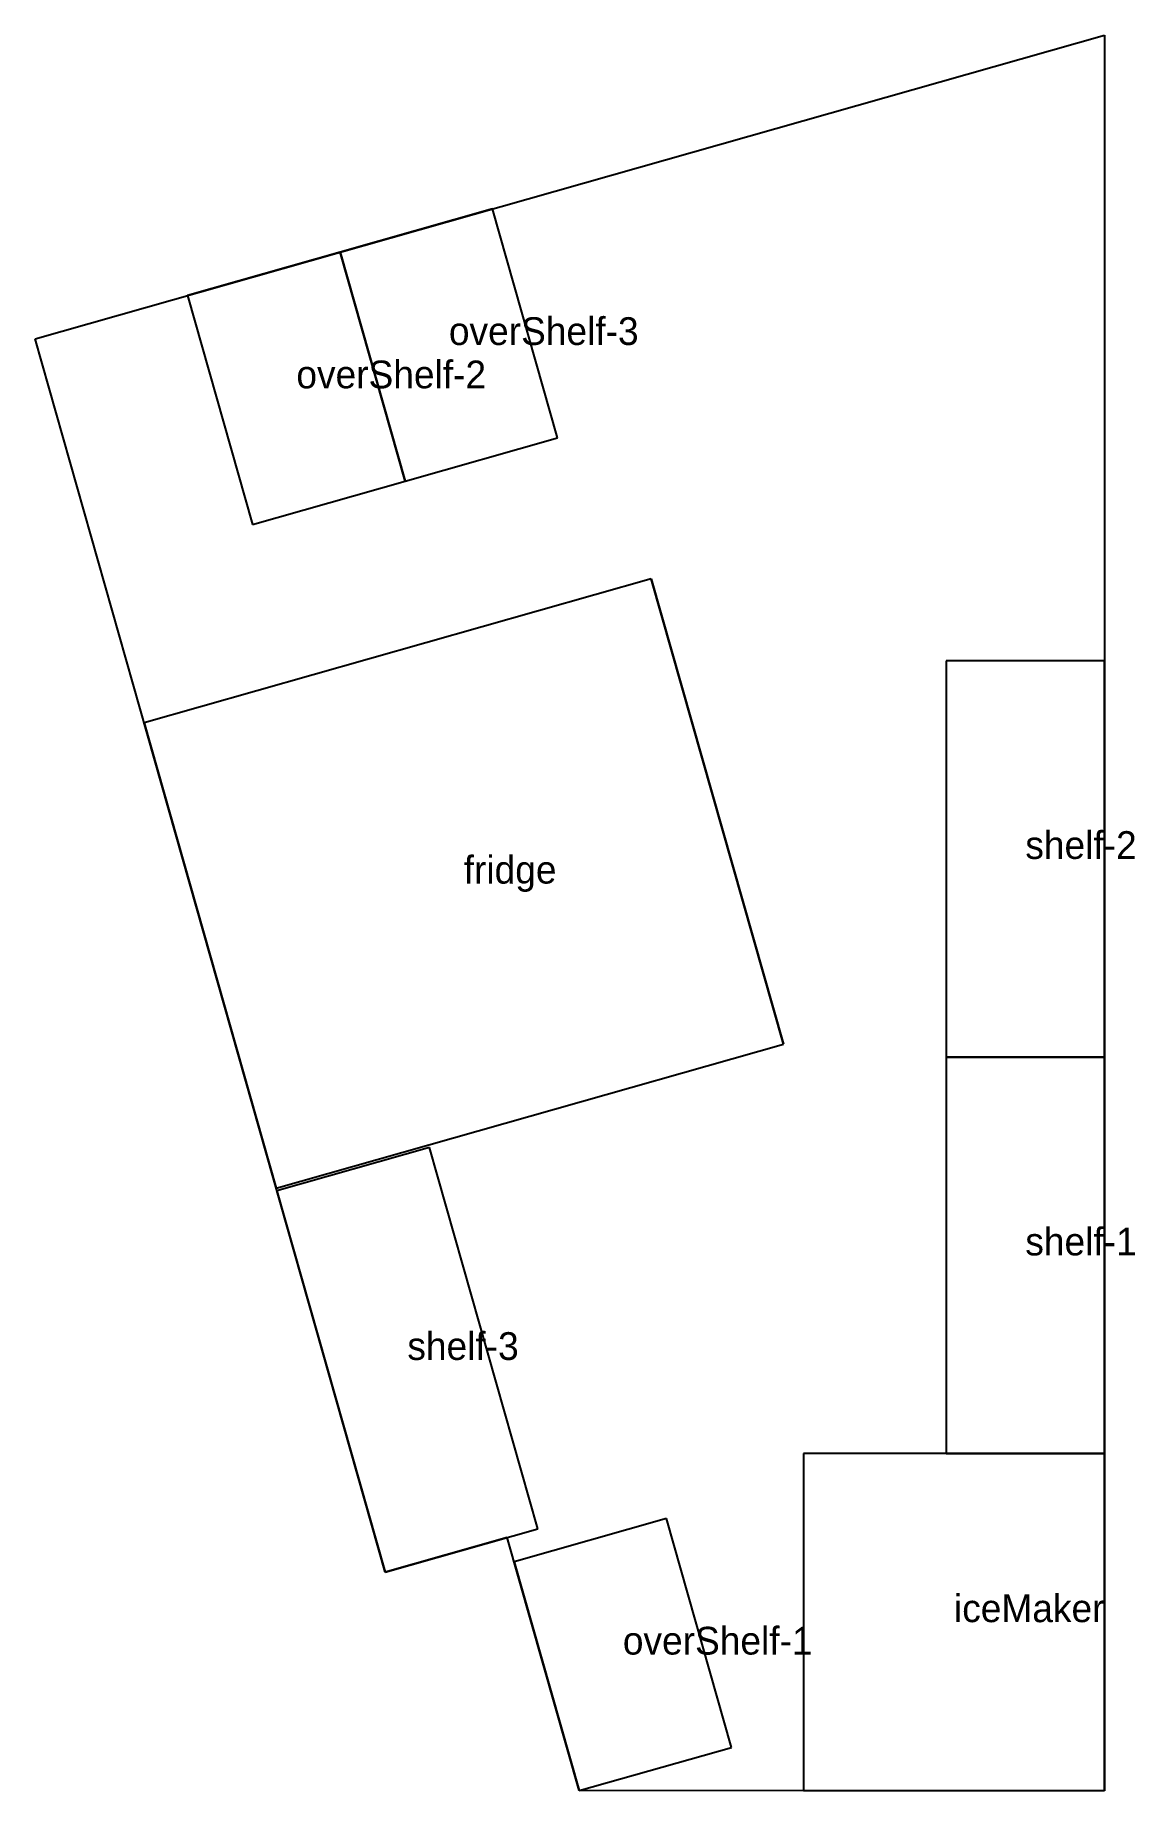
# Model space of a CAD drawing. Extents: x 4423 to 7198, y 28742 to 33170.
import ezdxf

# ---------------------------------------------------------------- set-up
doc = ezdxf.new("R2010")
doc.units = 0

msp = doc.modelspace()

# ---------------------------------------------------------------- linework, layer by layer
at = {"layer": 'DOOR', "color": 1}
msp.add_line((7121.7, 32746.5), (7121.7, 31746.5), dxfattribs=at)
at = {"layer": 'FRIDGE', "color": 30}
for p, q in [((5977.9, 31798.7), (4698.5, 31435.4)), ((6311.2, 30625.1), (5977.9, 31798.7)), ((4698.5, 31435.4), (5031.8, 30261.8)), ((5031.8, 30261.8), (6311.2, 30625.1))]:
    msp.add_line(p, q, dxfattribs=at)
at = {"layer": 'ICE_MAKER', "color": 2}
for p, q in [((7121.7, 29592.4), (6361.7, 29592.4)), ((6361.7, 29592.4), (6361.7, 28742.4)), ((7121.7, 28742.4), (7121.7, 29592.4)), ((6361.7, 28742.4), (7121.7, 28742.4))]:
    msp.add_line(p, q, dxfattribs=at)
at = {"layer": 'OPENING_FRONT', "color": 1}
msp.add_line((5977.9, 31798.7), (6311.2, 30625.1), dxfattribs=at)
at = {"layer": 'OVER_SHELF', "color": 6}
for p, q in [((5577.8, 32731.9), (5193, 32622.6)), ((5741.7, 32154.7), (5577.8, 32731.9)), ((5193, 32622.6), (4808.2, 32513.4)), ((5356.9, 32045.4), (5193, 32622.6)), ((5193, 32622.6), (5356.9, 32045.4)), ((4808.2, 32513.4), (4972.1, 31936.2)), ((5356.9, 32045.4), (5741.7, 32154.7)), ((4972.1, 31936.2), (5356.9, 32045.4)), ((6016.7, 29428.8), (5632, 29319.6)), ((6180.6, 28851.6), (6016.7, 29428.8)), ((5632, 29319.6), (5795.8, 28742.4)), ((5795.8, 28742.4), (6180.6, 28851.6))]:
    msp.add_line(p, q, dxfattribs=at)
at = {"layer": 'ROOM', "color": 4}
for p, q in [((4423.4, 32404.1), (7121.7, 33170.3)), ((7121.7, 33170.3), (7121.7, 28741.8)), ((5306.8, 29293.1), (4423.4, 32404.1)), ((5614.7, 29380.5), (5306.8, 29293.1)), ((5795.8, 28742.4), (5614.7, 29380.5)), ((7121.7, 28741.8), (5795.8, 28742.4))]:
    msp.add_line(p, q, dxfattribs=at)
at = {"layer": 'SHELF', "color": 5}
for p, q in [((7121.7, 31592.4), (6721.7, 31592.4)), ((6721.7, 31592.4), (6721.7, 30592.4)), ((7121.7, 30592.4), (7121.7, 31592.4)), ((7121.7, 30592.4), (6721.7, 30592.4)), ((6721.7, 30592.4), (6721.7, 29592.4)), ((6721.7, 30592.4), (7121.7, 30592.4)), ((7121.7, 29592.4), (7121.7, 30592.4)), ((5418.5, 30364.3), (5033.7, 30255.1)), ((5691.6, 29402.4), (5418.5, 30364.3)), ((5033.7, 30255.1), (5306.8, 29293.1)), ((6721.7, 29592.4), (7121.7, 29592.4)), ((5306.8, 29293.1), (5691.6, 29402.4))]:
    msp.add_line(p, q, dxfattribs=at)

# ---------------------------------------------------------------- texts
at = {"layer": 'LABELS', "color": 7}
for s, p in [('overShelf-3', (5467.4, 32388.7)), ('overShelf-2', (5082.6, 32279.4)), ('shelf-2', (6921.7, 31092.4)), ('fridge', (5504.8, 31030.2)), ('shelf-1', (6921.7, 30092.4)), ('shelf-3', (5362.6, 29828.7)), ('iceMaker', (6741.7, 29167.4)), ('overShelf-1', (5906.3, 29085.6))]:
    msp.add_text(s, height=70, dxfattribs=at).set_placement(p)

doc.saveas('drawing.dxf')
